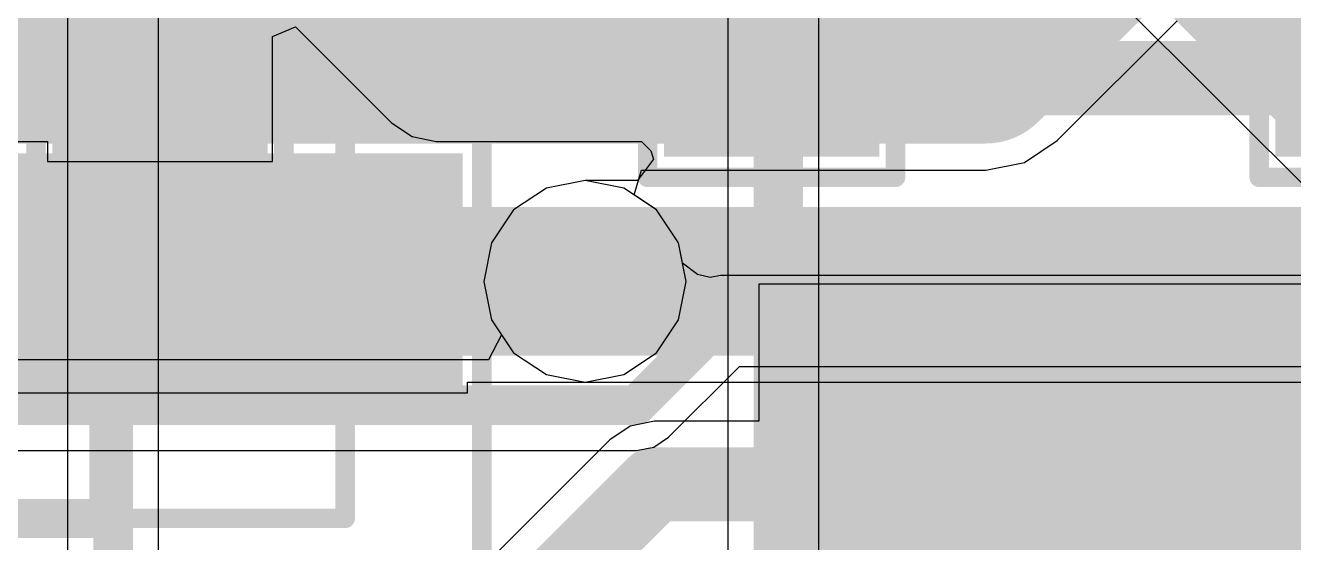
# Model space of a CAD drawing. Header units: millimetres. Extents: x 3.6 to 6.79, y 1.07 to 2.73.
# Drawn here: x 5.8311 to 6.0869, y 1.5342 to 1.6387 of the extents above; entities that cross this region are included whole.
import ezdxf

# ---------------------------------------------------------------- set-up
doc = ezdxf.new("R2010")
doc.units = ezdxf.units.MM
doc.header["$MEASUREMENT"] = 0
for name, color, linetype in [('BottomLayer', 5, 'Continuous'), ('BottomOverlay', 54, 'Continuous'), ('BottomPaste', 16, 'Continuous'), ('BottomSolder', 6, 'Continuous'), ('Mechanical11', 56, 'Continuous'), ('Mechanical13', 56, 'Continuous'), ('Mechanical15', 56, 'Continuous'), ('MidLayer1', 16, 'Continuous'), ('MidLayer2', 76, 'Continuous'), ('MultiLayer', 9, 'Continuous'), ('TopLayer', 1, 'Continuous'), ('TopOverlay', 2, 'Continuous'), ('TopPaste', 8, 'Continuous'), ('TopSolder', 216, 'Continuous'), ('ViaHoleLayer', 16, 'Continuous')]:
    doc.layers.add(name, color=color, linetype=linetype)

# ---------------------------------------------------------------- blocks, each defined once
blk = doc.blocks.new('61031621121_B_12')
at = {"layer": 'BottomLayer'}
blk.add_solid([(-0.36968, -0.16732), (-0.33032, -0.16732), (-0.36968, -0.04528), (-0.33032, -0.04528)], dxfattribs=at)
at = {"layer": 'BottomOverlay', "const_width": 0.00787}
for points in [[(-0.4, 0.1), (-0.4, -0.1)], [(-0.4, -0.1), (-0.38071, -0.1)]]:
    blk.add_lwpolyline(points, dxfattribs=at)
at = {"layer": 'BottomOverlay', "const_width": 0.00394}
for points in [[(-0.40197, -0.1, 1), (-0.39803, -0.1, 1)], [(-0.40197, -0.1, 1), (-0.39803, -0.1, 1)], [(-0.38268, -0.1, 1), (-0.37874, -0.1, 1)]]:
    blk.add_lwpolyline(points, format="xyb", close=True, dxfattribs=at)
at = {"layer": 'BottomPaste'}
blk.add_solid([(-0.36968, -0.16732), (-0.33032, -0.16732), (-0.36968, -0.04528), (-0.33032, -0.04528)], dxfattribs=at)
at = {"layer": 'BottomSolder'}
blk.add_solid([(-0.37368, -0.17132), (-0.32632, -0.17132), (-0.37368, -0.04128), (-0.32632, -0.04128)], dxfattribs=at)
at = {"layer": 'Mechanical11', "const_width": 0.00394}
for points in [[(-0.4, 0.1), (-0.4, -0.1)], [(-0.4, -0.1), (0.4, -0.1)]]:
    blk.add_lwpolyline(points, dxfattribs=at)
at = {"layer": 'Mechanical11', "const_width": 0.00197}
blk.add_lwpolyline([(-0.40098, -0.1, 1), (-0.39902, -0.1, 1)], format="xyb", close=True, dxfattribs=at)
blk.add_lwpolyline([(-0.40098, -0.1, 1), (-0.39902, -0.1, 1)], format="xyb", close=True, dxfattribs=at)
at = {"layer": 'Mechanical13', "const_width": 0.00394}
for points in [[(-0.4, 0.14764), (-0.4, -0.14764)], [(-0.4, -0.14764), (0.4, -0.14764)]]:
    blk.add_lwpolyline(points, dxfattribs=at)
at = {"layer": 'Mechanical13', "const_width": 0.00197}
blk.add_lwpolyline([(-0.40098, -0.14764, 1), (-0.39902, -0.14764, 1)], format="xyb", close=True, dxfattribs=at)
blk.add_lwpolyline([(-0.40098, -0.14764, 1), (-0.39902, -0.14764, 1)], format="xyb", close=True, dxfattribs=at)
at = {"layer": 'Mechanical15', "const_width": 0.00394}
blk.add_lwpolyline([(-0.40787, -0.1752), (0.40787, -0.1752)], dxfattribs=at)
blk = doc.blocks.new('RES_SMD_0603_76')
at = {"layer": 'TopLayer'}
for points in [[(-0.04681, -0.01772), (-0.02319, -0.01772), (-0.04681, 0.01772), (-0.02319, 0.01772)], [(0.02468, -0.01771), (0.0483, -0.01771), (0.02468, 0.01772), (0.0483, 0.01772)]]:
    blk.add_solid(points, dxfattribs=at)
at = {"layer": 'TopOverlay', "const_width": 0.00394}
for points in [[(-0.055, 0.025), (0.055, 0.025)], [(-0.055, 0.025), (-0.055, -0.025)], [(0.055, 0.025), (0.055, -0.025)], [(-0.015, 0.02), (0.015, 0.02)], [(-0.015, 0.02), (-0.015, -0.02)], [(0.015, 0.02), (0.015, -0.02)], [(-0.015, -0.02), (0.015, -0.02)], [(-0.055, -0.025), (0.035, -0.025)], [(0.035, -0.025), (0.055, -0.025)]]:
    blk.add_lwpolyline(points, dxfattribs=at)
at = {"layer": 'TopOverlay', "const_width": 0.00197}
for points in [[(-0.05599, 0.025, 1), (-0.05402, 0.025, 1)], [(-0.05599, 0.025, 1), (-0.05402, 0.025, 1)], [(0.05401, 0.025, 1), (0.05598, 0.025, 1)], [(0.05401, 0.025, 1), (0.05598, 0.025, 1)], [(-0.01599, 0.02, 1), (-0.01402, 0.02, 1)], [(-0.01599, 0.02, 1), (-0.01402, 0.02, 1)], [(0.01401, 0.02, 1), (0.01598, 0.02, 1)], [(0.01401, 0.02, 1), (0.01598, 0.02, 1)], [(-0.01599, -0.02, 1), (-0.01402, -0.02, 1)], [(-0.01599, -0.02, 1), (-0.01402, -0.02, 1)], [(0.01401, -0.02, 1), (0.01598, -0.02, 1)], [(0.01401, -0.02, 1), (0.01598, -0.02, 1)], [(-0.05599, -0.025, 1), (-0.05402, -0.025, 1)], [(-0.05599, -0.025, 1), (-0.05402, -0.025, 1)], [(0.03401, -0.025, 1), (0.03598, -0.025, 1)], [(0.03401, -0.025, 1), (0.03598, -0.025, 1)], [(0.05401, -0.025, 1), (0.05598, -0.025, 1)], [(0.05401, -0.025, 1), (0.05598, -0.025, 1)]]:
    blk.add_lwpolyline(points, format="xyb", close=True, dxfattribs=at)
at = {"layer": 'TopPaste'}
for points in [[(-0.04681, -0.01772), (-0.02319, -0.01772), (-0.04681, 0.01772), (-0.02319, 0.01772)], [(0.02468, -0.01771), (0.0483, -0.01771), (0.02468, 0.01772), (0.0483, 0.01772)]]:
    blk.add_solid(points, dxfattribs=at)
at = {"layer": 'TopSolder'}
for points in [[(-0.05081, -0.02172), (-0.01919, -0.02172), (-0.05081, 0.02172), (-0.01919, 0.02172)], [(0.02068, -0.02171), (0.0523, -0.02171), (0.02068, 0.02172), (0.0523, 0.02172)]]:
    blk.add_solid(points, dxfattribs=at)
blk = doc.blocks.new('RES_SMD_0603_81')
at = {"layer": 'TopLayer'}
for points in [[(-0.04681, -0.01772), (-0.02319, -0.01772), (-0.04681, 0.01772), (-0.02319, 0.01772)], [(0.02468, -0.01771), (0.0483, -0.01771), (0.02468, 0.01772), (0.0483, 0.01772)]]:
    blk.add_solid(points, dxfattribs=at)
at = {"layer": 'TopOverlay', "const_width": 0.00394}
for points in [[(-0.055, 0.025), (0.055, 0.025)], [(-0.055, 0.025), (-0.055, -0.025)], [(0.055, 0.025), (0.055, -0.025)], [(-0.015, 0.02), (0.015, 0.02)], [(-0.015, 0.02), (-0.015, -0.02)], [(0.015, 0.02), (0.015, -0.02)], [(-0.015, -0.02), (0.015, -0.02)], [(-0.055, -0.025), (0.035, -0.025)], [(0.035, -0.025), (0.055, -0.025)]]:
    blk.add_lwpolyline(points, dxfattribs=at)
at = {"layer": 'TopOverlay', "const_width": 0.00197}
for points in [[(-0.05599, 0.025, 1), (-0.05402, 0.025, 1)], [(-0.05599, 0.025, 1), (-0.05402, 0.025, 1)], [(0.05401, 0.025, 1), (0.05598, 0.025, 1)], [(0.05401, 0.025, 1), (0.05598, 0.025, 1)], [(-0.01599, 0.02, 1), (-0.01402, 0.02, 1)], [(-0.01599, 0.02, 1), (-0.01402, 0.02, 1)], [(0.01401, 0.02, 1), (0.01598, 0.02, 1)], [(0.01401, 0.02, 1), (0.01598, 0.02, 1)], [(-0.01599, -0.02, 1), (-0.01402, -0.02, 1)], [(-0.01599, -0.02, 1), (-0.01402, -0.02, 1)], [(0.01401, -0.02, 1), (0.01598, -0.02, 1)], [(0.01401, -0.02, 1), (0.01598, -0.02, 1)], [(-0.05599, -0.025, 1), (-0.05402, -0.025, 1)], [(-0.05599, -0.025, 1), (-0.05402, -0.025, 1)], [(0.03401, -0.025, 1), (0.03598, -0.025, 1)], [(0.03401, -0.025, 1), (0.03598, -0.025, 1)], [(0.05401, -0.025, 1), (0.05598, -0.025, 1)], [(0.05401, -0.025, 1), (0.05598, -0.025, 1)]]:
    blk.add_lwpolyline(points, format="xyb", close=True, dxfattribs=at)
at = {"layer": 'TopPaste'}
for points in [[(-0.04681, -0.01772), (-0.02319, -0.01772), (-0.04681, 0.01772), (-0.02319, 0.01772)], [(0.02468, -0.01771), (0.0483, -0.01771), (0.02468, 0.01772), (0.0483, 0.01772)]]:
    blk.add_solid(points, dxfattribs=at)
at = {"layer": 'TopSolder'}
for points in [[(-0.05081, -0.02172), (-0.01919, -0.02172), (-0.05081, 0.02172), (-0.01919, 0.02172)], [(0.02068, -0.02171), (0.0523, -0.02171), (0.02068, 0.02172), (0.0523, 0.02172)]]:
    blk.add_solid(points, dxfattribs=at)
blk = doc.blocks.new('RES_SMD_2512_B_87')
at = {"layer": 'BottomLayer'}
blk.add_solid([(0.09056, 0.05996), (0.09056, -0.06996), (0.16142, 0.05996), (0.16142, -0.06996)], dxfattribs=at)
at = {"layer": 'BottomOverlay', "const_width": 0.00394}
for points in [[(0.12599, -0.06799), (0.12599, 0.05799)], [(0.12599, -0.06799), (-0.12598, -0.06799)]]:
    blk.add_lwpolyline(points, dxfattribs=at)
at = {"layer": 'BottomOverlay', "const_width": 0.00197}
blk.add_lwpolyline([(0.12501, -0.06799, 1), (0.12698, -0.06799, 1)], format="xyb", close=True, dxfattribs=at)
blk.add_lwpolyline([(0.12501, -0.06799, 1), (0.12698, -0.06799, 1)], format="xyb", close=True, dxfattribs=at)
at = {"layer": 'BottomPaste'}
blk.add_solid([(0.09056, 0.05996), (0.09056, -0.06996), (0.16142, 0.05996), (0.16142, -0.06996)], dxfattribs=at)
at = {"layer": 'BottomSolder'}
blk.add_solid([(0.08656, 0.06396), (0.08656, -0.07396), (0.16542, 0.06396), (0.16542, -0.07396)], dxfattribs=at)
blk = doc.blocks.new('RES_SMD_0603_165')
at = {"layer": 'TopLayer'}
for points in [[(-0.04681, -0.01772), (-0.02319, -0.01772), (-0.04681, 0.01772), (-0.02319, 0.01772)], [(0.02468, -0.01771), (0.0483, -0.01771), (0.02468, 0.01772), (0.0483, 0.01772)]]:
    blk.add_solid(points, dxfattribs=at)
at = {"layer": 'TopOverlay', "const_width": 0.00394}
for points in [[(-0.055, 0.025), (-0.055, -0.025)], [(-0.055, 0.025), (0.055, 0.025)], [(0.055, 0.025), (0.055, -0.025)], [(-0.015, 0.02), (-0.015, -0.02)], [(-0.015, 0.02), (0.015, 0.02)], [(0.015, 0.02), (0.015, -0.02)], [(-0.015, -0.02), (0.015, -0.02)], [(-0.055, -0.025), (0.035, -0.025)], [(0.035, -0.025), (0.055, -0.025)]]:
    blk.add_lwpolyline(points, dxfattribs=at)
at = {"layer": 'TopOverlay', "const_width": 0.00197}
for points in [[(-0.05599, 0.025, 1), (-0.05402, 0.025, 1)], [(-0.05599, 0.025, 1), (-0.05402, 0.025, 1)], [(0.05401, 0.025, 1), (0.05598, 0.025, 1)], [(0.05401, 0.025, 1), (0.05598, 0.025, 1)], [(-0.01599, 0.02, 1), (-0.01402, 0.02, 1)], [(-0.01599, 0.02, 1), (-0.01402, 0.02, 1)], [(0.01401, 0.02, 1), (0.01598, 0.02, 1)], [(0.01401, 0.02, 1), (0.01598, 0.02, 1)], [(-0.01599, -0.02, 1), (-0.01402, -0.02, 1)], [(-0.01599, -0.02, 1), (-0.01402, -0.02, 1)], [(0.01401, -0.02, 1), (0.01598, -0.02, 1)], [(0.01401, -0.02, 1), (0.01598, -0.02, 1)], [(-0.05599, -0.025, 1), (-0.05402, -0.025, 1)], [(-0.05599, -0.025, 1), (-0.05402, -0.025, 1)], [(0.03401, -0.025, 1), (0.03598, -0.025, 1)], [(0.03401, -0.025, 1), (0.03598, -0.025, 1)], [(0.05401, -0.025, 1), (0.05598, -0.025, 1)], [(0.05401, -0.025, 1), (0.05598, -0.025, 1)]]:
    blk.add_lwpolyline(points, format="xyb", close=True, dxfattribs=at)
at = {"layer": 'TopPaste'}
for points in [[(-0.04681, -0.01772), (-0.02319, -0.01772), (-0.04681, 0.01772), (-0.02319, 0.01772)], [(0.02468, -0.01771), (0.0483, -0.01771), (0.02468, 0.01772), (0.0483, 0.01772)]]:
    blk.add_solid(points, dxfattribs=at)
at = {"layer": 'TopSolder'}
for points in [[(-0.05081, -0.02172), (-0.01919, -0.02172), (-0.05081, 0.02172), (-0.01919, 0.02172)], [(0.02068, -0.02171), (0.0523, -0.02171), (0.02068, 0.02172), (0.0523, 0.02172)]]:
    blk.add_solid(points, dxfattribs=at)

msp = doc.modelspace()

# ---------------------------------------------------------------- linework, layer by layer
at = {"layer": 'BottomLayer'}
for p, q in [((6.03925, 1.61541), (6.06342, 1.63958)), ((6.03263, 1.61099), (6.03925, 1.61541)), ((5.95391, 1.60444), (5.95542, 1.60943)), ((5.95542, 1.60943), (6.02483, 1.60943)), ((6.02483, 1.60943), (6.03263, 1.61099)), ((5.95842, 1.60142), (5.95391, 1.60444)), ((5.96284, 1.5948), (5.95842, 1.60142)), ((5.96439, 1.587), (5.96284, 1.5948)), ((5.96284, 1.5792), (5.96439, 1.587)), ((6.11896, 1.58644), (5.97904, 1.58644)), ((5.97904, 1.58644), (5.97904, 1.55875)), ((5.95842, 1.57258), (5.96284, 1.5792)), ((5.9518, 1.56816), (5.95842, 1.57258)), ((5.92031, 1.56446), (5.92031, 1.56661)), ((5.92031, 1.56661), (5.944, 1.56661)), ((5.944, 1.56661), (5.9518, 1.56816)), ((5.78826, 1.56446), (5.92031, 1.56446)), ((5.95801, 1.55875), (5.95313, 1.55778)), ((5.97904, 1.55875), (5.95801, 1.55875)), ((5.95313, 1.55778), (5.949, 1.55502)), ((5.949, 1.55502), (5.83978, 1.4458))]:
    msp.add_line(p, q, dxfattribs=at)
for points, const_width in [([(6.02483, 1.62983), (6.049, 1.654)], 0.03), ([(5.78283, 1.62983), (6.02483, 1.62983)], 0.03), ([(5.85428, 1.58914), (5.85643, 1.587)], 0.03), ([(5.85643, 1.587), (5.944, 1.587)], 0.03), ([(6.049, 1.54601), (6.05499, 1.552)], 0.015), ([(6.05499, 1.552), (6.226, 1.552)], 0.015), ([(5.84879, 1.43679), (5.95801, 1.54601)], 0.015), ([(5.95801, 1.54601), (6.049, 1.54601)], 0.015)]:
    msp.add_lwpolyline(points, dxfattribs=dict(at, const_width=const_width))
for points, const_width in [([(6.01733, 1.62983, 1), (6.03233, 1.62983, 1)], 0.015), ([(6.01733, 1.62983, 1), (6.03233, 1.62983, 1)], 0.015), ([(5.84678, 1.58914, 1), (5.86178, 1.58914, 1)], 0.015), ([(5.84893, 1.587, 1), (5.86393, 1.587, 1)], 0.015), ([(5.84893, 1.587, 1), (5.86393, 1.587, 1)], 0.015), ([(5.9365, 1.587, 1), (5.9515, 1.587, 1)], 0.015), ([(5.9365, 1.587, 1), (5.9515, 1.587, 1)], 0.015), ([(6.05124, 1.552, 1), (6.05874, 1.552, 1)], 0.0075), ([(6.05124, 1.552, 1), (6.05874, 1.552, 1)], 0.0075), ([(5.95426, 1.54601, 1), (5.96176, 1.54601, 1)], 0.0075), ([(5.95426, 1.54601, 1), (5.96176, 1.54601, 1)], 0.0075), ([(6.04525, 1.54601, 1), (6.05275, 1.54601, 1)], 0.0075), ([(6.04525, 1.54601, 1), (6.05275, 1.54601, 1)], 0.0075)]:
    msp.add_lwpolyline(points, format="xyb", close=True, dxfattribs=dict(at, const_width=const_width))
at = {"layer": 'MidLayer1'}
for p, q in [((5.97135, 1.72402), (6.11771, 1.57767)), ((5.83962, 1.65279), (5.83962, 1.20593)), ((5.85797, 1.20593), (5.85797, 1.64899)), ((5.97282, 1.64928), (5.97282, 1.3641)), ((5.99118, 1.36774), (5.99118, 1.64928)), ((5.944, 1.60739), (5.9362, 1.60584)), ((5.9518, 1.60584), (5.944, 1.60739)), ((5.9362, 1.60584), (5.92958, 1.60142)), ((5.95842, 1.60142), (5.9518, 1.60584)), ((5.92958, 1.60142), (5.92516, 1.5948)), ((5.96284, 1.5948), (5.95842, 1.60142)), ((5.92516, 1.5948), (5.92361, 1.587)), ((5.96439, 1.587), (5.96284, 1.5948)), ((5.92361, 1.587), (5.92516, 1.5792)), ((5.96284, 1.5792), (5.96439, 1.587)), ((5.92516, 1.5792), (5.92958, 1.57258)), ((5.95842, 1.57258), (5.96284, 1.5792)), ((5.92958, 1.57258), (5.9362, 1.56816)), ((5.9518, 1.56816), (5.95842, 1.57258)), ((5.9362, 1.56816), (5.944, 1.56661)), ((5.944, 1.56661), (5.9518, 1.56816))]:
    msp.add_line(p, q, dxfattribs=at)
for points, const_width in [([(5.97769, 1.73931), (6.133, 1.584)], 0.02), ([(5.982, 1.3641), (5.982, 1.661)], 0.008), ([(5.84879, 1.19421), (5.84879, 1.65279)], 0.008)]:
    msp.add_lwpolyline(points, dxfattribs=dict(at, const_width=const_width))
at = {"layer": 'MidLayer1', "const_width": 0.015}
msp.add_lwpolyline([(5.9365, 1.587, 1), (5.9515, 1.587, 1)], format="xyb", close=True, dxfattribs=at)
at = {"layer": 'MidLayer2'}
for p, q in [((5.944, 1.60739), (5.9362, 1.60584)), ((5.9518, 1.60584), (5.944, 1.60739)), ((5.9362, 1.60584), (5.92958, 1.60142)), ((5.95842, 1.60142), (5.9518, 1.60584)), ((5.92958, 1.60142), (5.92516, 1.5948)), ((5.96284, 1.5948), (5.95842, 1.60142)), ((5.92516, 1.5948), (5.92361, 1.587)), ((5.96366, 1.59069), (5.96284, 1.5948)), ((5.9667, 1.58836), (5.96366, 1.59069)), ((5.92361, 1.587), (5.92516, 1.5792)), ((5.96925, 1.58776), (5.9667, 1.58836)), ((5.97136, 1.58818), (5.96925, 1.58776)), ((6.2322, 1.58818), (5.97136, 1.58818)), ((5.92516, 1.5792), (5.92718, 1.57618)), ((5.92718, 1.57618), (5.92451, 1.57118)), ((5.92451, 1.57118), (5.48786, 1.57118)), ((5.96084, 1.55551), (5.97516, 1.56982)), ((5.97516, 1.56982), (6.21696, 1.56982)), ((5.95787, 1.55352), (5.96084, 1.55551)), ((5.95436, 1.55282), (5.95787, 1.55352)), ((5.48406, 1.55282), (5.95436, 1.55282))]:
    msp.add_line(p, q, dxfattribs=at)
for points, const_width in [([(5.9365, 1.587, 1), (5.9515, 1.587, 1)], 0.015), ([(5.96936, 1.579, 1), (5.97336, 1.579, 1)], 0.004), ([(5.96936, 1.579, 1), (5.97336, 1.579, 1)], 0.004), ([(5.95236, 1.562, 1), (5.95636, 1.562, 1)], 0.004), ([(5.95236, 1.562, 1), (5.95636, 1.562, 1)], 0.004)]:
    msp.add_lwpolyline(points, format="xyb", close=True, dxfattribs=dict(at, const_width=const_width))
at = {"layer": 'MidLayer2', "const_width": 0.008}
for points in [[(5.95436, 1.562), (5.97136, 1.579)], [(5.97136, 1.579), (6.236, 1.579)], [(5.48406, 1.562), (5.95436, 1.562)]]:
    msp.add_lwpolyline(points, dxfattribs=at)
at = {"layer": 'MultiLayer', "const_width": 0.015}
msp.add_lwpolyline([(5.9365, 1.587, 1), (5.9515, 1.587, 1)], format="xyb", close=True, dxfattribs=at)
at = {"layer": 'TopLayer'}
for p, q in [((5.88098, 1.63646), (5.8856, 1.63838)), ((5.8856, 1.63838), (5.90499, 1.61898)), ((5.88098, 1.61119), (5.88098, 1.63646)), ((5.90499, 1.61898), (5.90913, 1.61622)), ((5.75761, 1.61525), (5.83555, 1.61525)), ((5.83555, 1.61525), (5.83555, 1.61119)), ((5.90913, 1.61622), (5.914, 1.61525)), ((5.914, 1.61525), (5.95538, 1.61525)), ((5.95538, 1.61525), (5.95728, 1.61335)), ((5.95728, 1.61335), (5.95778, 1.61165)), ((5.83555, 1.61119), (5.88098, 1.61119)), ((5.95778, 1.61165), (5.95457, 1.60739)), ((5.944, 1.60739), (5.9362, 1.60584)), ((5.95457, 1.60739), (5.944, 1.60739)), ((5.9362, 1.60584), (5.92958, 1.60142)), ((5.92958, 1.60142), (5.92516, 1.5948)), ((5.92516, 1.5948), (5.92361, 1.587)), ((5.92361, 1.587), (5.92516, 1.5792)), ((5.92516, 1.5792), (5.92958, 1.57258)), ((5.92958, 1.57258), (5.9362, 1.56816)), ((5.9362, 1.56816), (5.944, 1.56661)), ((5.944, 1.56661), (6.21235, 1.56661))]:
    msp.add_line(p, q, dxfattribs=at)
for points, const_width in [([(5.881, 1.661), (5.914, 1.628)], 0.015), ([(5.812, 1.628), (5.85826, 1.628)], 0.015), ([(5.914, 1.628), (5.98163, 1.628)], 0.015), ([(5.98163, 1.628), (6.105, 1.628)], 0.015), ([(5.944, 1.587), (6.381, 1.587)], 0.03)]:
    msp.add_lwpolyline(points, dxfattribs=dict(at, const_width=const_width))
for points, const_width in [([(5.85451, 1.628, 1), (5.86201, 1.628, 1)], 0.0075), ([(5.91025, 1.628, 1), (5.91775, 1.628, 1)], 0.0075), ([(5.91025, 1.628, 1), (5.91775, 1.628, 1)], 0.0075), ([(5.97788, 1.628, 1), (5.98538, 1.628, 1)], 0.0075), ([(5.97788, 1.628, 1), (5.98538, 1.628, 1)], 0.0075), ([(5.9365, 1.587, 1), (5.9515, 1.587, 1)], 0.015), ([(5.9365, 1.587, 1), (5.9515, 1.587, 1)], 0.015)]:
    msp.add_lwpolyline(points, format="xyb", close=True, dxfattribs=dict(at, const_width=const_width))
at = {"layer": 'ViaHoleLayer', "const_width": 0.0075}
msp.add_lwpolyline([(5.94025, 1.587, 1), (5.94775, 1.587, 1)], format="xyb", close=True, dxfattribs=at)

# ---------------------------------------------------------------- block references
for name, p, rotation in [('61031621121_B_12', (5.74798, 1.93914), 90), ('RES_SMD_2512_B_87', (6.054, 1.672), 270), ('RES_SMD_0603_81', (5.85826, 1.663), 90), ('RES_SMD_0603_165', (5.98163, 1.663), 90), ('RES_SMD_0603_76', (6.105, 1.663), 90)]:
    msp.add_blockref(name, p, dxfattribs=dict(rotation=rotation))

doc.saveas('drawing.dxf')
